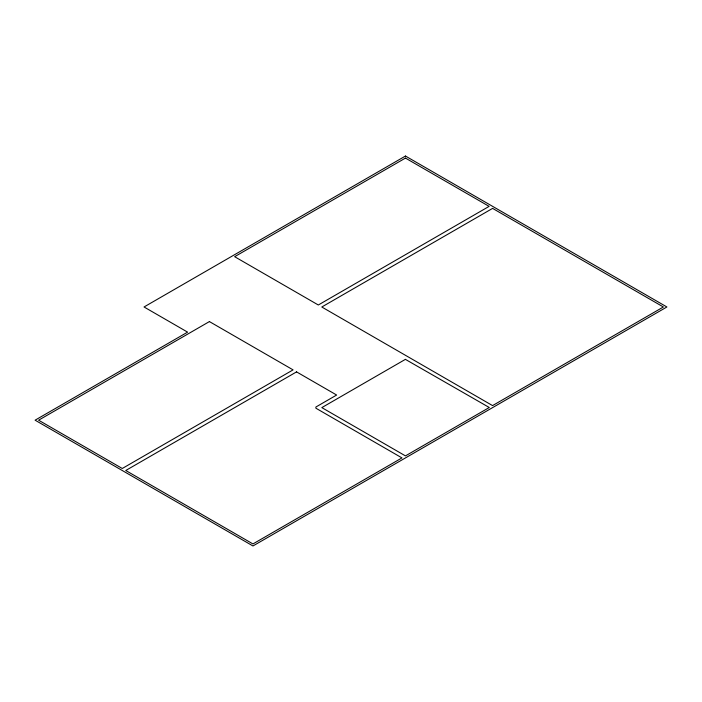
<?xml version="1.0" encoding="UTF-8"?>
<svg xmlns="http://www.w3.org/2000/svg" width="702" height="702" viewBox="0 0 702 702"><rect width="100%" height="100%" fill="white"/><g stroke="black" fill="none" stroke-linecap="round" stroke-linejoin="round"><path stroke-width="1.05" d="M405.466 156.037L144.033 306.976L187.601 332.134L35.1 420.182L252.966 545.963L666.9 306.976L405.466 156.037M405.458 158.082L234.652 256.695L318.313 304.993L489.118 206.379L405.458 158.082M209.415 321.577L38.61 420.191L122.271 468.488L293.076 369.875L209.415 321.577M492.602 208.389L321.797 307.002L492.567 405.598L663.372 306.985L492.602 208.389M296.56 371.885L125.755 470.498L252.948 543.936L401.965 457.906L315.874 408.195L315.874 407.028L336.644 395.033L296.56 371.885M405.396 359.363L321.832 407.608L405.458 455.888L489.276 407.502L405.396 359.363"/></g></svg>
